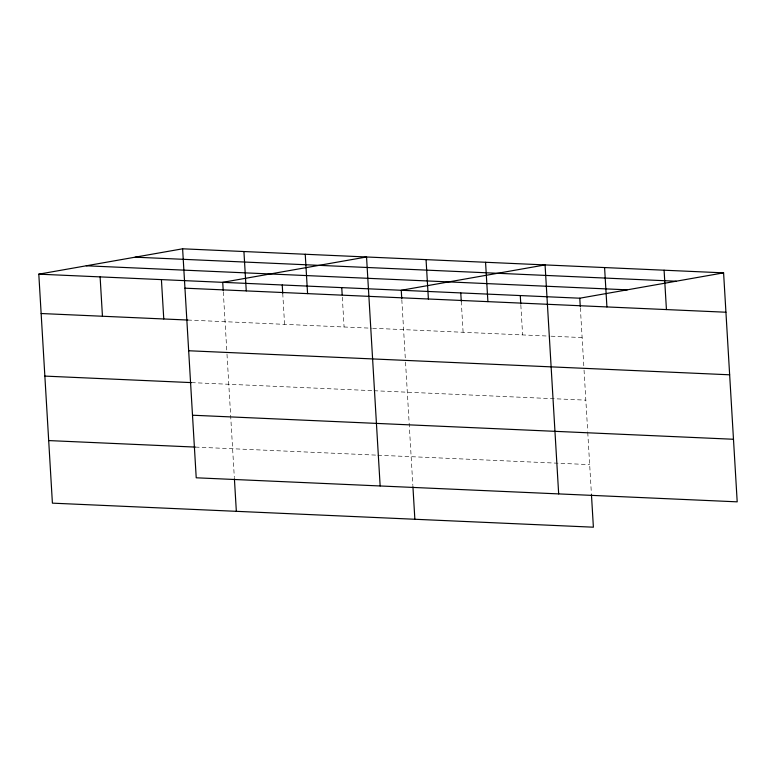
<?xml version="1.0" encoding="UTF-8"?>
<svg xmlns="http://www.w3.org/2000/svg" width="776" height="776" viewBox="0 0 776 776"><rect width="100%" height="100%" fill="white"/><g stroke="black" fill="none" stroke-linecap="round" stroke-linejoin="round"><path stroke-width="0.58" stroke-dasharray="3.88 2.91" d="M187.802 320.042L371.462 328.209M372.655 328.258L549.99 336.144M551.173 336.192L582.116 337.57M191.526 382.616L372.8 390.677M373.993 390.726L585.841 400.144M195.348 447.092L376.632 455.143M377.815 455.202L589.673 464.62M580.351 307.752L583.979 368.862M584.047 370.065L587.684 431.184M587.752 432.377L591.38 493.497M520.841 305.104L522.617 334.931M461.264 301.263L463.107 332.283M401.822 299.808L405.45 360.927M405.528 362.13L412.861 485.563M342.313 297.169L344.088 326.997M282.736 293.328L284.579 324.349M223.304 291.873L226.931 352.993M226.999 354.195L234.333 477.628"/><path stroke-width="1.16" d="M591.457 494.7L593.388 527.195L52.409 503.149L38.8 274.161L182.612 248.805L723.591 272.851L737.2 501.839L196.221 477.793L182.612 248.805M38.8 274.161L579.779 298.207L723.591 272.851M135.16 257.176L676.138 281.222M86.262 265.79L627.241 289.836M184.95 288.177L725.938 312.224M41.138 313.523L187.802 320.042M188.675 350.752L729.653 374.798M44.853 376.098L191.526 382.616M192.496 415.218L733.485 439.264M48.684 440.574L195.348 447.092M664.091 270.213L666.429 309.575M604.582 267.565L606.919 306.937M579.779 298.207L580.273 306.559M558.672 493.905L545.072 264.917L401.26 290.272L401.755 298.615M520.269 295.559L520.774 303.911M485.563 262.278L487.9 301.641M460.769 292.911L461.264 301.263M426.053 259.63L428.391 299.002M412.929 486.765L414.859 519.26M380.153 485.97L366.544 256.982L222.731 282.328L223.226 290.68M341.75 287.624L342.177 294.783M305.24 254.256L307.577 293.629M282.241 284.976L282.736 293.328M243.926 251.531L246.264 290.903M234.41 478.831L236.34 511.316M161.418 279.612L163.765 318.975M100.114 276.886L102.451 316.249"/></g></svg>
